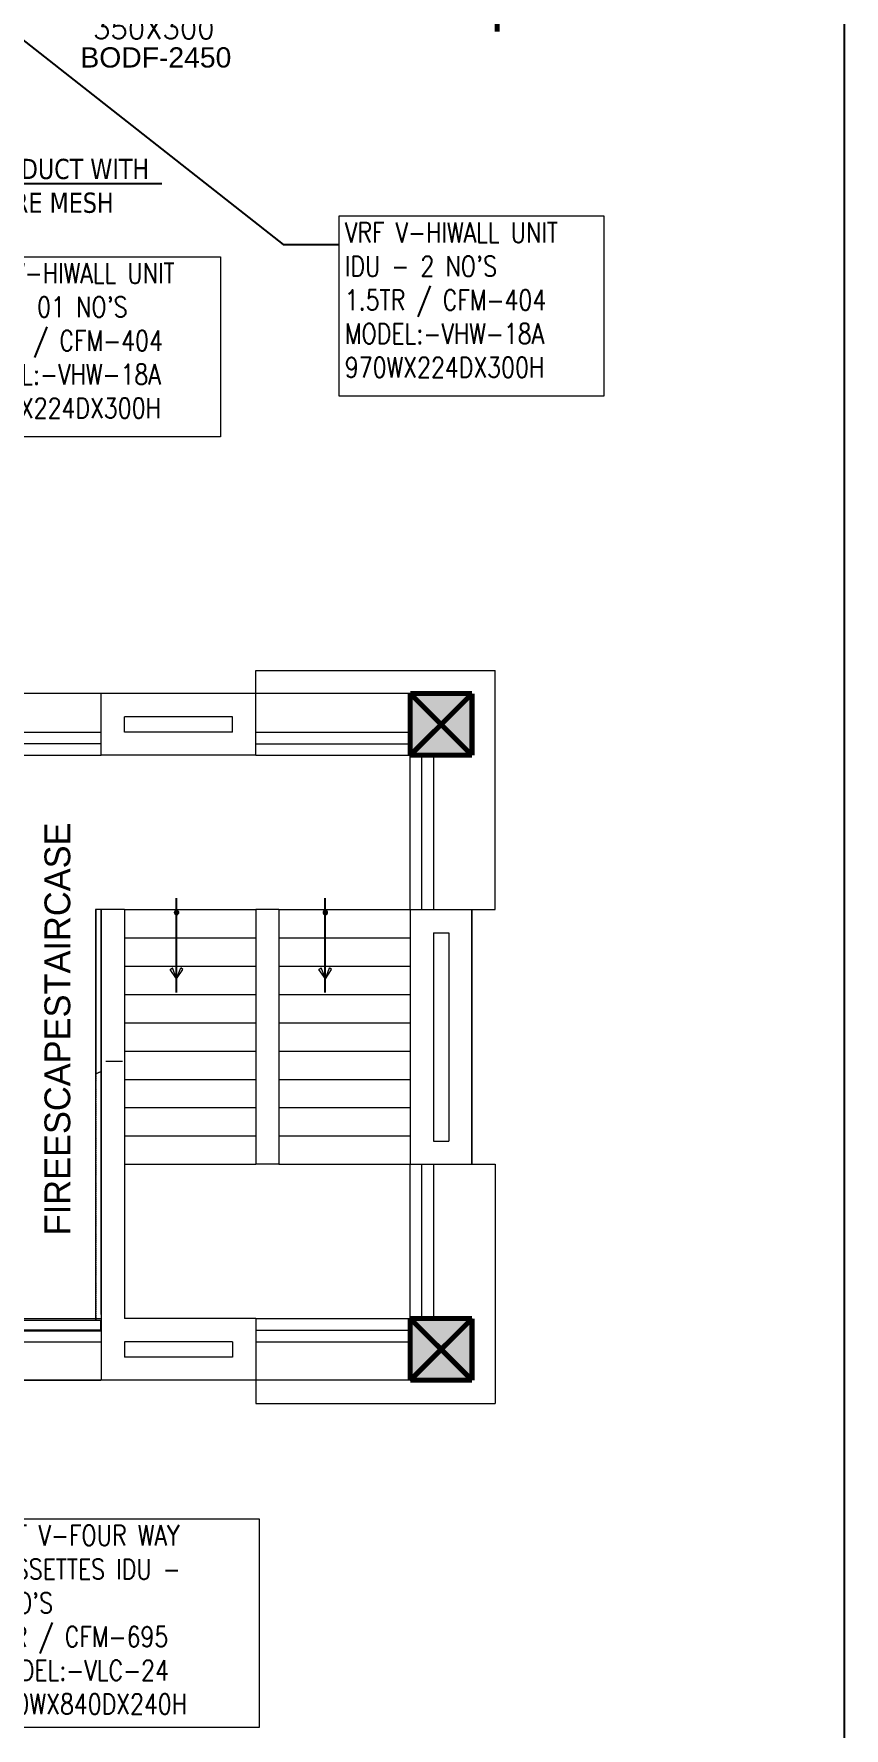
# Model space of a CAD drawing. Header units: millimetres. Extents: x -81374 to 485233, y -39075 to 157313.
# Drawn here: x 50171 to 58171, y -5063 to 11680 of the extents above; entities that cross this region are included whole.
import ezdxf
from ezdxf.enums import TextEntityAlignment as Align

# ---------------------------------------------------------------- set-up
doc = ezdxf.new("R2010")
doc.units = ezdxf.units.MM
for name, pattern in [('CENTER', [2, 1.25, -0.25, 0.25, -0.25]), ('HIDDEN', [0.375, 0.25, -0.125]), ('Overhead', [3.96875, 2.38125, -1.5875])]:
    doc.linetypes.add(name, pattern=pattern)
for name, color, linetype, lineweight in [('A-FLOR', 192, 'Continuous', 5), ('A-GLAZ-CURT', 52, 'Continuous', 5), ('G-IMPT', 8, 'Continuous', 5), ('M-HVAC-EQUIP TEXT', 230, 'Continuous', 0), ('S-STRS', 31, 'Continuous', 5), ('S-STRS-MBND', 31, 'Overhead', 5), ('VRF -COPPER PIPE', 4, 'Continuous', 9)]:
    doc.layers.add(name, color=color, linetype=linetype, lineweight=lineweight)
for name, color, linetype in [('BEAM', 9, 'Continuous'), ('CEN', 252, 'CENTER'), ('HVAC-TEXT', 7, 'Continuous'), ('M-HVAC-ELEPTICAL DUCT', 6, 'Continuous'), ('M-HVAC-SUPPLY AIR DUCT', 4, 'Continuous'), ('M-HVAC-TEXT', 7, 'Continuous')]:
    doc.layers.add(name, color=color, linetype=linetype)
doc.styles.add('cg', font='GOTHIC.TTF', dxfattribs={"height": 0.5})
doc.styles.add('HVAC TEXT', font='Romans.shx', dxfattribs={"width": 0.8, "height": 100})
doc.styles.add('R', font='romans.shx')
doc.styles.get("Standard").update_dxf_attribs({"font": 'arial.ttf'})
doc.dimstyles.new('HVAC DIM', dxfattribs={"dimtxt": 100, "dimasz": 200, "dimexe": 50, "dimexo": 50, "dimgap": 50, "dimtad": 1, "dimtoh": 1, "dimdec": 0, "dimzin": 0, "dimdsep": 46, "dimtxsty": 'HVAC TEXT', "dimcen": 50, "dimclrd": 7, "dimclre": 7, "dimclrt": 7, "dimadec": 0, "dimazin": 0, "dimtfac": 1, "dimtdec": 0, "dimtofl": 0, "dimtmove": 0, "dimatfit": 3, "dimfxl": 1, "dimtolj": 1, "dimtzin": 0, "dimarcsym": 0})

# ---------------------------------------------------------------- blocks, each defined once
blk = doc.blocks.new('ng')
at = {"layer": 'CEN', "color": 9, "linetype": 'Continuous', "lineweight": 0, "true_color": 0xc7c8ca}
for p, q in [((32525, 41070), (31913, 40460)), ((31913, 41070), (32525, 40460)), ((31915, 40460), (31915, 41070)), ((32525, 41070), (31915, 41070)), ((32525, 40460), (32525, 41070)), ((32525, 40460), (32525, 41070)), ((32525, 40460), (31915, 40460)), ((32525, 34894), (31913, 34284)), ((32525, 34284), (31915, 34894)), ((31915, 34894), (31915, 34284)), ((31915, 34894), (32525, 34894)), ((32525, 34284), (32525, 34894)), ((32525, 34284), (32525, 34894)), ((32525, 34894), (32525, 34284)), ((32525, 34894), (32525, 34284)), ((32525, 34284), (31915, 34284))]:
    blk.add_line(p, q, dxfattribs=at)
blk = doc.blocks.new('floor plan 1')
at = {"layer": 'G-IMPT', "ltscale": 500}
h = blk.add_hatch(color=8, dxfattribs=at)
h.dxf.hatch_style = 1
h.paths.add_polyline_path([(3673, -37450), (4284, -37450), (4284, -38060), (3673, -38060)])
h = blk.add_hatch(color=8, dxfattribs=at)
h.dxf.hatch_style = 1
h.paths.add_polyline_path([(3674, -43626), (4284, -43626), (4284, -44236), (3674, -44236)])
at = {"layer": 'DEFPOINTS', "color": 8, "linetype": 'Continuous'}
blk.add_line((0, -82350), (0, 0), dxfattribs=at)
at = {"layer": 'G-IMPT', "linetype": 'Continuous'}
for p, q in [((5809, -37221), (3445, -37221)), ((3445, -39585), (3445, -37221)), ((5809, -37450), (5809, -37221)), ((4284, -37450), (5809, -37450)), ((7334, -37450), (8478, -37450)), ((5809, -37831), (4284, -37831)), ((5809, -37831), (4284, -37831)), ((8478, -37831), (7334, -37831)), ((5809, -37945), (4284, -37945)), ((5809, -37945), (4284, -37945)), ((7334, -37945), (8478, -37945)), ((4055, -39585), (4055, -38060)), ((4055, -39585), (4055, -38060)), ((4170, -38060), (4170, -39585)), ((5809, -38060), (4284, -38060)), ((5809, -38060), (4284, -38060)), ((4284, -38060), (4284, -39585)), ((8478, -38060), (7334, -38060)), ((3674, -39585), (3445, -39585)), ((3445, -42101), (3445, -44465)), ((3674, -42101), (3445, -42101)), ((4055, -43626), (4055, -42101)), ((4055, -43626), (4055, -42101)), ((4170, -42101), (4170, -43626)), ((4284, -42101), (4284, -43626)), ((5809, -43626), (4284, -43626)), ((5809, -43626), (4284, -43626)), ((8478, -43626), (7334, -43626)), ((5809, -43740), (4284, -43740)), ((5809, -43740), (4284, -43740)), ((5809, -43855), (4284, -43855)), ((5809, -43855), (4284, -43855)), ((7334, -43740), (8478, -43740)), ((8478, -43855), (7334, -43855)), ((4284, -44236), (5809, -44236)), ((4284, -44236), (5809, -44236)), ((4284, -44236), (5809, -44236)), ((4284, -44236), (5809, -44236)), ((4284, -44236), (5809, -44236)), ((5809, -44236), (5809, -44465)), ((7334, -44236), (8478, -44236)), ((5809, -44465), (3445, -44465))]:
    blk.add_line(p, q, dxfattribs=at)
at = {"layer": 'G-IMPT', "color": 8, "ltscale": 500}
for p, q in [((5809, -38060), (5809, -37450)), ((5809, -37450), (7334, -37450)), ((7334, -38060), (7334, -37450)), ((8472, -37450), (7338, -37450)), ((6038, -37678), (7105, -37678)), ((6038, -37831), (6038, -37678)), ((6038, -37831), (7105, -37831)), ((7105, -37831), (7105, -37678)), ((8472, -37940), (7338, -37940)), ((7338, -37940), (7338, -38040)), ((5809, -38060), (7105, -38060)), ((7105, -42101), (7105, -38060)), ((7105, -42101), (7105, -38060)), ((7334, -42101), (7334, -38060)), ((7334, -42101), (7334, -38060)), ((7338, -38040), (8472, -38040)), ((7340, -39620), (7340, -38101)), ((7390, -39620), (7390, -38051)), ((3674, -42101), (3674, -39585)), ((3674, -39585), (3674, -42101)), ((4284, -39585), (3674, -39585)), ((5580, -39585), (4284, -39585)), ((5580, -39585), (4284, -39585)), ((4284, -42101), (4284, -39585)), ((4284, -42101), (4284, -39585)), ((5580, -42101), (5580, -39585)), ((5580, -39585), (5809, -39585)), ((5580, -39585), (5809, -39585)), ((5809, -42101), (5809, -39585)), ((7105, -39585), (5809, -39585)), ((7105, -39585), (5809, -39585)), ((7340, -39620), (7340, -39601)), ((7340, -40501), (7340, -39620)), ((7390, -40478), (7390, -39620)), ((3903, -41872), (3903, -39813)), ((4055, -39813), (3903, -39813)), ((4055, -41872), (4055, -39813)), ((4055, -41872), (4055, -39813)), ((5580, -39864), (4284, -39864)), ((5580, -39864), (4284, -39864)), ((7105, -39864), (5809, -39864)), ((7105, -39864), (5809, -39864)), ((5580, -40144), (4284, -40144)), ((5580, -40144), (4284, -40144)), ((7105, -40144), (5809, -40144)), ((7105, -40144), (5809, -40144)), ((5580, -40423), (4284, -40423)), ((5580, -40423), (4284, -40423)), ((7105, -40423), (5809, -40423)), ((7105, -40423), (5809, -40423)), ((7390, -40478), (7339, -40501)), ((7340, -40601), (7340, -40501)), ((7390, -42101), (7390, -40478)), ((7126, -40601), (7289, -40601)), ((7126, -40601), (7289, -40601)), ((7340, -40851), (7340, -40601)), ((5580, -40703), (4284, -40703)), ((5580, -40703), (4284, -40703)), ((7105, -40703), (5809, -40703)), ((7105, -40703), (5809, -40703)), ((7340, -41101), (7340, -40851)), ((5580, -40983), (4284, -40983)), ((5580, -40983), (4284, -40983)), ((7105, -40983), (5809, -40983)), ((7105, -40983), (5809, -40983)), ((7340, -41351), (7340, -41101)), ((5580, -41262), (4284, -41262)), ((5580, -41262), (4284, -41262)), ((5122, -41281), (5122, -42214)), ((5122, -41281), (5122, -42214)), ((7105, -41262), (5809, -41262)), ((7105, -41262), (5809, -41262)), ((6591, -41281), (6591, -42214)), ((6591, -41281), (6591, -42214)), ((7340, -41601), (7340, -41351)), ((5122, -41416), (5060, -41509)), ((5122, -41416), (5060, -41509)), ((5060, -41509), (5082, -41526)), ((5060, -41509), (5082, -41526)), ((5122, -41416), (5082, -41526)), ((5122, -41416), (5082, -41526)), ((5122, -41416), (5185, -41509)), ((5122, -41416), (5163, -41526)), ((5122, -41416), (5185, -41509)), ((5122, -41416), (5163, -41526)), ((5185, -41509), (5163, -41526)), ((5185, -41509), (5163, -41526)), ((6591, -41416), (6528, -41509)), ((6591, -41416), (6528, -41509)), ((6528, -41509), (6550, -41526)), ((6528, -41509), (6550, -41526)), ((6591, -41416), (6550, -41526)), ((6591, -41416), (6550, -41526)), ((6591, -41416), (6653, -41509)), ((6591, -41416), (6632, -41526)), ((6591, -41416), (6653, -41509)), ((6591, -41416), (6632, -41526)), ((6653, -41509), (6632, -41526)), ((6653, -41509), (6632, -41526)), ((5580, -41542), (4284, -41542)), ((5580, -41542), (4284, -41542)), ((7105, -41542), (5809, -41542)), ((7105, -41542), (5809, -41542)), ((7340, -41851), (7340, -41601)), ((5580, -41821), (4284, -41821)), ((5580, -41821), (4284, -41821)), ((7105, -41821), (5809, -41821)), ((7105, -41821), (5809, -41821)), ((7340, -42101), (7340, -41851)), ((4055, -41872), (3903, -41872)), ((5580, -42101), (5580, -41910)), ((5809, -42101), (5809, -41910)), ((4284, -42101), (3674, -42101)), ((5580, -42101), (4284, -42101)), ((5580, -42101), (4284, -42101)), ((5580, -42101), (5809, -42101)), ((5580, -42101), (5809, -42101)), ((7105, -42101), (5809, -42101)), ((7105, -42101), (5809, -42101)), ((7105, -42101), (7334, -42101)), ((7105, -42101), (7334, -42101)), ((7340, -42101), (7390, -42101)), ((5809, -43626), (5809, -44236)), ((5809, -43626), (7334, -43626)), ((7334, -43626), (7334, -44236)), ((6038, -43855), (6038, -44007)), ((6038, -43855), (7105, -43855)), ((7105, -43855), (7105, -44007)), ((6038, -44007), (7105, -44007)), ((5809, -44236), (7334, -44236))]:
    blk.add_line(p, q, dxfattribs=at)
for centre, start, end in [((5122, -42072), 90, 270), ((5122, -42072), 90, 270), ((5122, -42072), 270, 90), ((5122, -42072), 270, 90), ((6591, -42072), 90, 270), ((6591, -42072), 90, 270), ((6591, -42072), 270, 90), ((6591, -42072), 270, 90)]:
    blk.add_arc(centre, 19.1, start, end, dxfattribs=at)
at = {"layer": 'CEN', "linetype": 'Continuous'}
blk.add_blockref('ng', (-28240, -78520), dxfattribs=at)
at = {"layer": 'G-IMPT', "color": 8, "ltscale": 500, "style": 'cg'}
blk.add_text('FIREESCAPESTAIRCASE', height=254.17, rotation=270, dxfattribs=at).set_placement((7641, -38882))
at = {"layer": 'G-IMPT', "color": 8, "ltscale": 500}
for rotation, p in [(359.9992, (39681, -4990, 0)), (359.9992, (35887, -10139, 0)), (270.0008, (28873, -20643, 0)), (359.9992, (11975, -26935, 0)), (359.9992, (15268, -26935, 0)), (359.9992, (26686, -26988, 0)), (270.0008, (15861, -28615, 0)), (89.9992, (23698, -33301, 0)), (89.9992, (23598, -35338, 0)), (89.9992, (23598, -37388, 0)), (359.9992, (13750, -37782, 0)), (89.9992, (23698, -40747, 0)), (89.9992, (23598, -44302, 0)), (89.9992, (23598, -46399, 0)), (89.9992, (23698, -48340, 0)), (89.9992, (23698, -54280, 0)), (359.9992, (27418, -55702, 0)), (89.9992, (9672, -65857, 0)), (359.9992, (4684, -67403, 0)), (359.9992, (8737, -67403, 0))]:
    blk.add_attdef('PARTITIONTYPE', text='', height=200, rotation=rotation, dxfattribs=at).set_placement(p, align=Align.MIDDLE_CENTER)

msp = doc.modelspace()

# ---------------------------------------------------------------- linework, layer by layer
at = {"layer": 'A-FLOR', "color": 8}
msp.add_line((49698.7, -1625.7), (50833.2, -1625.7), dxfattribs=at)
at = {"layer": 'A-GLAZ-CURT', "color": 8, "lineweight": 18}
for p, q in [((50833.2, -1035.7), (49698.7, -1035.7)), ((49698.7, -1135.7), (50833.2, -1135.7)), ((50833.2, -1135.7), (50833.2, -1035.7))]:
    msp.add_line(p, q, dxfattribs=at)
at = {"layer": 'BEAM', "color": 8, "linetype": 'Continuous'}
for p, q in [((51579.9, 2205.5), (51579.9, 3138.9)), ((51579.9, 2205.5), (51579.9, 3138.9)), ((53048.4, 2205.5), (53048.4, 3138.9)), ((53048.4, 2205.5), (53048.4, 3138.9))]:
    msp.add_line(p, q, dxfattribs=at)
for centre, start, end in [((51579.9, 2996.6), 90, 270), ((51579.9, 2996.6), 90, 270), ((51579.9, 2996.6), 270, 90), ((51579.9, 2996.6), 270, 90), ((53048.4, 2996.6), 90, 270), ((53048.4, 2996.6), 90, 270), ((53048.4, 2996.6), 270, 90), ((53048.4, 2996.6), 270, 90)]:
    msp.add_arc(centre, 19.1, start, end, dxfattribs=at)
at = {"layer": 'CEN', "color": 11, "linetype": 'HIDDEN', "lineweight": 0, "ltscale": 1500, "const_width": 50}
msp.add_lwpolyline([(54744.1, 11701.5), (54744.1, 13971.5), (57014.1, 13971.5)], dxfattribs=at)
at = {"layer": 'CEN', "color": 11, "linetype": 'Continuous', "lineweight": 0, "const_width": 50}
for points in [[(53886.6, 5160.5), (54496.6, 5160.5)], [(53886.6, 4550.5), (53886.6, 5160.5)], [(53886.6, 4550.5), (53886.6, 5160.5)], [(53886.6, 5160.5), (53886.6, 4550.5)], [(53886.6, 5160.5), (53886.6, 4550.5)], [(53886.6, 5160.5), (54496.6, 4550.5)], [(53886.6, 4550.5), (54498.2, 5160.5)], [(54496.6, 4550.5), (54496.6, 5160.5)], [(54496.6, 4550.5), (53886.6, 4550.5)], [(53886.6, -1015.7), (53886.6, -1625.7)], [(53886.6, -1015.7), (53886.6, -1625.7)], [(54498.2, -1625.7), (53886.6, -1015.7)], [(53886.6, -1625.7), (54498.2, -1015.7)], [(53886.6, -1015.7), (54496.6, -1015.7)], [(54496.6, -1015.7), (54496.6, -1625.7)], [(53886.6, -1625.7), (54496.6, -1625.7)]]:
    msp.add_lwpolyline(points, dxfattribs=at)
at = {"layer": 'S-STRS', "color": 8}
for p, q in [((50831.1, 3025.5), (50781.1, 3025.5)), ((50781.1, 3025.5), (50781.1, 1402.5)), ((50831.1, 3025.5), (50831.1, 2775.5)), ((50831.1, 2775.5), (50831.1, 2525.5)), ((50831.1, 2525.5), (50831.1, 2275.5)), ((50831.1, 2275.5), (50831.1, 2025.5)), ((50831.1, 2025.5), (50831.1, 1775.5)), ((50831.1, 1775.5), (50831.1, 1525.5)), ((50831.1, 1525.5), (50831.1, 1425.8)), ((51045, 1525.5), (50881.5, 1525.5))]:
    msp.add_line(p, q, dxfattribs=at)
at = {"layer": 'S-STRS', "color": 8, "linetype": 'Overhead'}
msp.add_line((51045, 1525.5), (50881.5, 1525.5), dxfattribs=at)
at = {"layer": 'S-STRS-MBND', "color": 8, "linetype": 'Continuous'}
msp.add_line((50781.1, 1402.5), (50831.5, 1426), dxfattribs=at)
at = {"layer": 'S-STRS-MBND', "color": 8}
for p, q in [((50781.1, 1402.5), (50781.1, 545)), ((50831.1, 1425.8), (50831.1, 545)), ((50781.1, 545), (50781.1, -1024.5)), ((50831.1, 545), (50831.1, -974.5)), ((50831.1, 545), (50831.1, 525.5))]:
    msp.add_line(p, q, dxfattribs=at)
at = {"layer": 'VRF -COPPER PIPE', "color": 0}
for points in [[(53184.2, 9880.7), (55799.5, 9880.7), (55799.5, 8100.1), (53184.2, 8100.1)], [(49399.2, 9478.1), (52014.5, 9478.1), (52014.5, 7697.5), (49399.2, 7697.5)], [(49658.1, -2995.8), (52394.7, -2995.8), (52394.7, -5057.9), (49658.1, -5057.9)]]:
    msp.add_lwpolyline(points, close=True, dxfattribs=at)

# ---------------------------------------------------------------- block references
at = {"linetype": 'Continuous', "rotation": 180}
msp.add_blockref('floor plan 1', (58170.8, -39075.4), dxfattribs=at)

# ---------------------------------------------------------------- texts
at = {"layer": 'HVAC-TEXT', "color": 0, "insert": (49683.1, 10445.1, 0), "char_height": 200, "width": 2222.355, "attachment_point": 1}
msp.add_mtext('\\pxql;{\\fVerdana|b0|i0|c0|p34;\\W0.8;\\C7;EA DUCT WITH \\PWIRE MESH}', dxfattribs=at)
at = {"layer": 'M-HVAC-ELEPTICAL DUCT', "insert": (50630.1, 11547.4, 1198.1), "char_height": 200, "attachment_point": 1}
msp.add_mtext('BODF-2450', dxfattribs=at)
at = {"layer": 'M-HVAC-EQUIP TEXT', "color": 0, "char_height": 200, "width": 2764.508, "attachment_point": 1, "style": 'HVAC TEXT'}
for s, insert in [("{\\H0.99999x;VRF V-HIWALL UNIT IDU - 2 NO'S\\P1.5TR / CFM-404\\PMODEL:-VHW-18A\\P970WX224DX300H}", (53241.1, 9817.4)), ("{\\H0.99999x;VRF V-HIWALL UNIT IDU - 01 NO'S\\P1.5TR / CFM-404\\PMODEL:-VHW-18A\\P970WX224DX300H}", (49456.1, 9414.8)), ("{\\H0.99999x;VRF V-FOUR WAY CASSETTES IDU - 2NO'S\\P2TR / CFM-695\\PMODEL:-VLC-24\\P840WX840DX240H}", (49715, -3059.2))]:
    msp.add_mtext(s, dxfattribs=dict(at, insert=insert))
at = {"layer": 'M-HVAC-TEXT', "color": 7, "insert": (51355.3, 12164.3, 0), "char_height": 200, "width": 13359.771, "attachment_point": 2, "style": 'R'}
msp.add_mtext('1000 CFM\\P350X300', dxfattribs=at)

# ---------------------------------------------------------------- leaders
at = {"layer": 'M-HVAC-SUPPLY AIR DUCT', "linetype": 'Continuous'}
for points in [[(49082.8, 12388.5), (52633.2, 9598.9), (53184.2, 9598.9)], [(49317.5, 11178.2), (49317.5, 10200.3), (51433.9, 10200.3)]]:
    msp.add_leader(points, dimstyle='HVAC DIM', override={"dimtad": 0}, dxfattribs=at)

doc.saveas('drawing.dxf')
